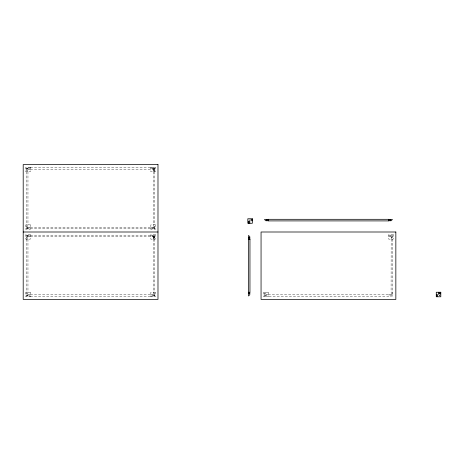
<?xml version="1.0" encoding="UTF-8"?>
<svg xmlns="http://www.w3.org/2000/svg" width="464" height="464" viewBox="0 0 464 464"><rect width="100%" height="100%" fill="white"/><g stroke="black" fill="none" stroke-linecap="round" stroke-linejoin="round"><path stroke-width="0.35" stroke-dasharray="2.32 1.74" d="M26.552 169.186L27.776 167.939M26.529 228.59L27.799 227.319M26.529 224.866L26.529 228.671L27.881 227.401M26.552 236.576L27.776 235.352M27.799 294.715L26.552 296.061L30.334 296.061M27.881 294.797L26.529 296.061L26.529 292.256M153.41 228.671L154.657 227.424M154.576 235.329L153.311 236.599L150.852 236.599M30.334 236.756L153.311 236.681L154.657 235.41L154.657 239.134M154.657 294.814L153.41 296.061M248.849 220.423L249.481 219.791M264.387 292.256L264.41 296.061L265.739 294.797M388.71 236.681L391.169 236.681L392.515 235.41L392.515 239.134M439.135 295.748L440.087 294.814L440.087 296.061M30.334 167.777L150.852 167.777M30.334 167.939L26.529 167.939L26.529 171.744M150.852 167.939L154.576 167.939L153.311 169.203L150.852 169.285M26.529 167.956L27.799 169.285M150.852 168.014L154.576 168.038M30.334 169.203L27.799 169.203L27.799 171.744M154.553 169.261L153.329 168.014M30.334 169.366L150.852 169.366M26.529 170.392L27.799 170.392M153.311 170.392L154.657 170.392M26.529 226.212L27.799 226.212M153.387 226.212L154.657 226.212M30.334 227.244L150.852 227.244M26.529 227.424L27.776 228.671M30.334 227.401L27.799 227.401L27.799 224.866M150.852 227.401L153.387 227.401L153.387 224.866M26.552 228.671L30.334 228.671M150.852 228.671L154.657 228.671L154.657 224.866M30.334 228.827L150.852 228.827M30.334 235.173L150.852 235.173M26.529 239.134L26.529 235.329L30.334 235.329M150.852 235.41L154.576 235.41L154.576 239.134M388.71 235.41L392.416 235.434M30.334 236.599L27.799 236.599L27.799 239.134M154.553 236.657L153.329 235.434M392.416 236.657L391.187 235.434M26.529 237.788L27.799 237.788M153.311 237.788L154.657 237.788M391.169 237.788L392.515 237.788M26.529 293.608L27.799 293.608M153.387 293.608L154.657 293.608M264.387 293.608L265.657 293.608M391.245 293.608L392.515 293.608M30.334 294.634L150.852 294.634M268.192 294.634L388.71 294.634L388.71 296.223L268.192 296.223M26.529 294.814L27.776 296.061M30.334 294.797L27.799 294.797L27.799 292.256M150.852 294.797L153.387 294.797L153.387 292.256M264.387 294.814L265.634 296.061M268.192 294.797L265.657 294.797L265.657 292.256M388.71 294.797L391.169 294.797L392.434 296.061L388.71 296.061M437.627 294.797L438.816 294.797L439.768 295.748M150.852 296.061L154.657 296.061L154.657 292.256M264.387 296.061L268.192 296.061M30.334 296.223L150.852 296.223M248.849 219.791L249.8 220.742M153.387 227.319L154.657 228.59M153.311 227.401L154.657 228.671M26.61 167.939L27.881 169.203M153.387 294.715L154.657 295.986M153.311 294.797L154.657 296.061M26.552 235.352L27.881 236.599M26.529 235.41L27.799 236.681M392.672 239.134L392.672 292.256L391.088 292.256L391.169 236.681M392.515 292.256L392.515 295.986L391.245 294.715L391.245 292.256M391.245 236.681L391.245 239.134M390.056 235.41L390.056 236.681M390.056 294.797L390.056 296.061M266.846 294.797L266.846 296.061M154.814 171.744L154.814 224.866M154.814 239.134L154.814 292.256M154.657 171.744L154.657 168.014L153.311 169.285L153.311 171.744M154.576 168.014L154.576 171.744M153.387 169.285L153.387 171.744M153.387 236.681L153.387 239.134M153.311 236.681L153.311 239.134M153.23 171.744L153.23 224.866M153.23 239.134L153.23 292.256M152.198 167.939L152.198 169.285M152.198 227.401L152.198 228.671M152.198 235.329L152.198 236.681M152.198 294.797L152.198 296.061M28.988 167.939L28.988 169.203M28.988 227.401L28.988 228.671M28.988 235.329L28.988 236.599M28.988 294.797L28.988 296.061M27.956 171.744L27.956 224.866M27.956 239.134L27.956 292.256M26.373 171.744L26.373 224.866M26.373 239.134L26.373 292.256M30.334 167.226L25.816 167.226L25.816 171.744L30.334 171.744L30.334 167.226M155.37 167.226L150.852 167.226L150.852 171.744L155.37 171.744L155.37 167.226M30.334 224.866L25.816 224.866L25.816 229.384L30.334 229.384L30.334 224.866M155.37 224.866L150.852 224.866L150.852 229.384L155.37 229.384L155.37 224.866M30.334 234.616L25.816 234.616L25.816 239.134L30.334 239.134L30.334 234.616M155.37 234.616L150.852 234.616L150.852 239.134L155.37 239.134L155.37 234.616M393.228 234.616L388.71 234.616L388.71 239.134L393.228 239.134L393.228 234.616M30.334 292.256L25.816 292.256L25.816 296.774L30.334 296.774L30.334 292.256M155.37 292.256L150.852 292.256L150.852 296.774L155.37 296.774L155.37 292.256M268.192 292.256L263.674 292.256L263.674 296.774L268.192 296.774L268.192 292.256"/><path stroke-width="0.7" d="M252.335 219.472L250.989 219.472L250.989 220.742L252.335 220.742M268.192 219.472L264.468 219.472L265.739 220.742L268.192 220.742M388.71 219.472L392.434 219.472L391.169 220.742L388.71 220.742M248.53 221.931L249.8 221.931M23.2 232L157.986 232M248.53 237.788L249.8 237.788M248.53 293.608L249.8 293.608M438.816 293.608L440.087 293.608M436.282 294.797L437.627 294.797L437.627 296.061L436.282 296.061M440.087 292.256L440.087 294.159M438.816 292.256L438.816 294.159M390.056 219.472L390.056 220.742M266.846 219.472L266.846 220.742M249.8 221.374L249.8 223.277M249.8 239.134L249.8 236.681L248.53 235.41L248.53 239.134M249.8 292.256L249.8 294.715L248.53 295.986L248.53 292.256M248.53 221.374L248.53 223.277M157.986 164.604L23.2 164.604L23.2 299.396L157.986 299.396L157.986 164.604M252.335 218.759L247.817 218.759L247.817 223.277L252.335 223.277L252.335 218.759M388.71 219.315L268.192 219.315L268.192 220.899L388.71 220.899L388.71 219.315M395.844 232L261.058 232L261.058 299.396L395.844 299.396L395.844 232M249.957 239.134L248.373 239.134L248.373 292.256L249.957 292.256L249.957 239.134M440.8 292.256L436.282 292.256L436.282 296.774L440.8 296.774L440.8 292.256"/></g></svg>
